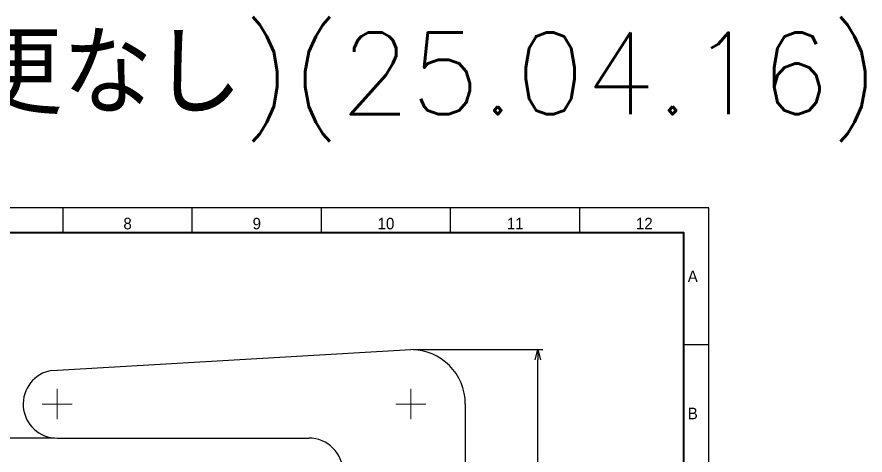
# Model space of a CAD drawing. Header units: millimetres. Extents: x 0 to 3254, y -17 to 1242.
# Drawn here: x 2631 to 3254, y 624 to 946 of the extents above; entities that cross this region are included whole.
import ezdxf
from ezdxf.enums import TextEntityAlignment as Align

# ---------------------------------------------------------------- set-up
doc = ezdxf.new("R2010")
doc.units = ezdxf.units.MM
doc.header["$LTSCALE"] = 1.2
doc.header["$PDMODE"] = 99
doc.header["$PDSIZE"] = 1
doc.layers.add('08_DIM', color=3, linetype='Continuous', lineweight=13)
doc.layers.add('99_図枠', color=7, linetype='Continuous', lineweight=40)
doc.styles.add('KSS_TXT', font='txt.shx', dxfattribs={"bigfont": 'extfont2.shx'})
doc.styles.add('表題用', font='MS PGothic.ttf')
doc.dimstyles.new('KSS_DIM', dxfattribs={"dimscale": 3, "dimtxt": 3, "dimasz": 2.5, "dimexe": 1.25, "dimexo": 0.625, "dimtad": 1, "dimdsep": 46, "dimtxsty": 'KSS_TXT', "dimblk": 'OPEN30', "dimcen": 0, "dimazin": 2, "dimtfac": 0.75, "dimtmove": 0, "dimatfit": 3, "dimldrblk": 'OPEN30', "dimfxl": 1.25, "dimtolj": 1, "dimarcsym": 0})

# ---------------------------------------------------------------- blocks, each defined once
blk = doc.blocks.new('_Open30')
at = {"color": 0, "linetype": 'ByBlock', "lineweight": -2}
for p, q in [((-1, 0.268), (0, 0)), ((0, 0), (-1, -0.268)), ((0, 0), (-1, 0))]:
    blk.add_line(p, q, dxfattribs=at)
blk = doc.blocks.new('*D177')
at = {"layer": '08_DIM', "color": 0, "lineweight": -2, "transparency": 16777216}
for p, q in [((2658.4, 636.41), (2544.93, 636.41)), ((2548.68, 373.91), (2548.68, 628.91)), ((2658.4, 366.41), (2544.93, 366.41))]:
    blk.add_line(p, q, dxfattribs=at)
at = {"layer": 'Defpoints', "color": 0, "transparency": 16777216}
for p in [(2548.68, 636.41), (2660.28, 636.41), (2660.28, 366.41)]:
    blk.add_point(p, dxfattribs=at)
at = {"layer": '08_DIM', "color": 0, "lineweight": -2, "transparency": 16777216, "xscale": 7.5, "yscale": 7.5, "zscale": 7.5}
for p, rotation in [((2548.68, 636.41), 90), ((2548.68, 366.41), 270)]:
    blk.add_blockref('_Open30', p, dxfattribs=dict(at, rotation=rotation))
at = {"layer": '08_DIM', "color": 0, "transparency": 16777216, "insert": (2542.31, 501.41), "char_height": 9, "attachment_point": 5, "rotation": 90, "style": 'KSS_TXT'}
blk.add_mtext('\\A1;270', dxfattribs=at)
blk = doc.blocks.new('*D201')
at = {"layer": '08_DIM', "color": 0, "lineweight": -2, "transparency": 16777216}
for p, q in [((2922.15, 701.41), (3017.34, 701.41)), ((3013.59, 308.91), (3013.59, 693.91)), ((2922.15, 301.41), (3017.34, 301.41))]:
    blk.add_line(p, q, dxfattribs=at)
at = {"layer": 'Defpoints', "color": 0, "transparency": 16777216}
for p in [(2920.28, 701.41), (3013.59, 701.41), (2920.28, 301.41)]:
    blk.add_point(p, dxfattribs=at)
at = {"layer": '08_DIM', "color": 0, "lineweight": -2, "transparency": 16777216, "xscale": 7.5, "yscale": 7.5, "zscale": 7.5}
for p, rotation in [((3013.59, 701.41), 90), ((3013.59, 301.41), 270)]:
    blk.add_blockref('_Open30', p, dxfattribs=dict(at, rotation=rotation))
at = {"layer": '08_DIM', "color": 0, "transparency": 16777216, "insert": (3007.22, 501.41), "char_height": 9, "attachment_point": 5, "rotation": 90, "style": 'KSS_TXT'}
blk.add_mtext('\\A1;400', dxfattribs=at)

msp = doc.modelspace()

# ---------------------------------------------------------------- linework, layer by layer
at = {"color": 0}
for p, q in [((2656.461, 686.121), (2920.279, 701.414)), ((2960.279, 661.414), (2960.279, 501.414)), ((2660.279, 636.414), (2845.279, 636.414))]:
    msp.add_line(p, q, dxfattribs=at)
for centre, radius, start, end in [((2920.279, 661.414), 40, 360, 90), ((2660.279, 661.414), 25, 98.784486, 270), ((2845.279, 611.414), 25, 0, 90)]:
    msp.add_arc(centre, radius, start, end, dxfattribs=at)
at = {"layer": '08_DIM'}
for p, q in [((2660.279, 672.502), (2660.279, 650.326)), ((2920.279, 672.502), (2920.279, 650.326)), ((2671.367, 661.414), (2649.19, 661.414)), ((2931.367, 661.414), (2909.19, 661.414))]:
    msp.add_line(p, q, dxfattribs=at)
at = {"layer": '99_図枠', "lineweight": 25}
for p, q in [((2664.587, 787.174), (2664.587, 805.56)), ((2759.528, 787.174), (2759.528, 805.56)), ((2854.469, 787.174), (2854.469, 805.56)), ((2854.469, 787.174), (2854.469, 805.56)), ((2949.41, 787.174), (2949.41, 805.56)), ((3044.351, 787.174), (3044.351, 805.56)), ((3139.292, 704.855), (3120.906, 704.855))]:
    msp.add_line(p, q, dxfattribs=at)
at = {"layer": '99_図枠'}
msp.add_lwpolyline([(2055.101, 18.304), (3120.906, 18.304), (3120.906, 787.174), (2055.101, 787.174)], close=True, dxfattribs=at)
at = {"layer": 'Defpoints'}
msp.add_lwpolyline([(2000, 0), (3139.292, 0), (3139.292, 805.56), (2000, 805.56)], close=True, dxfattribs=at)

# ---------------------------------------------------------------- texts
at = {"layer": '08_DIM', "style": 'KSS_TXT'}
msp.add_text('形状変更(製作個数変更なし)(25.04.16)', height=60, dxfattribs=at).set_placement((1968.349, 874.285))
at = {"layer": '99_図枠', "lineweight": 13, "style": '表題用'}
for s, height, p in [('8', 8.486, (2712.057, 787.174)), ('9', 8.486, (2806.998, 787.174)), ('10', 8.4857, (2901.939, 787.174)), ('11', 8.4857, (2996.88, 787.174)), ('12', 8.4857, (3091.821, 787.174))]:
    msp.add_text(s, height=height, dxfattribs=at).set_placement(p, align=Align.BOTTOM_CENTER)
for s, p in [('A', (3123.735, 755.207)), ('B', (3123.735, 654.502))]:
    msp.add_text(s, height=8.486, dxfattribs=at).set_placement(p, align=Align.MIDDLE_LEFT)

# ---------------------------------------------------------------- dimensions: what is measured, and where the dimension line sits
at = {"layer": '08_DIM'}
for base, p1, p2, override, picture, middle in [((3013.594, 701.414), (2920.279, 301.414), (2920.279, 701.414), {"dimscale": 3, "dimarcsym": 1}, '*D201', (3007.219, 501.414)), ((2548.681, 636.414), (2660.279, 366.414), (2660.279, 636.414), {"dimarcsym": 1}, '*D177', (2542.306, 501.414))]:
    dim = msp.add_linear_dim(base=base, p1=p1, p2=p2, angle=90, dimstyle='KSS_DIM', override=override, dxfattribs=at)
    dim.commit()
    dim.dimension.update_dxf_attribs({"geometry": picture, "text_midpoint": middle})

doc.saveas('drawing.dxf')
